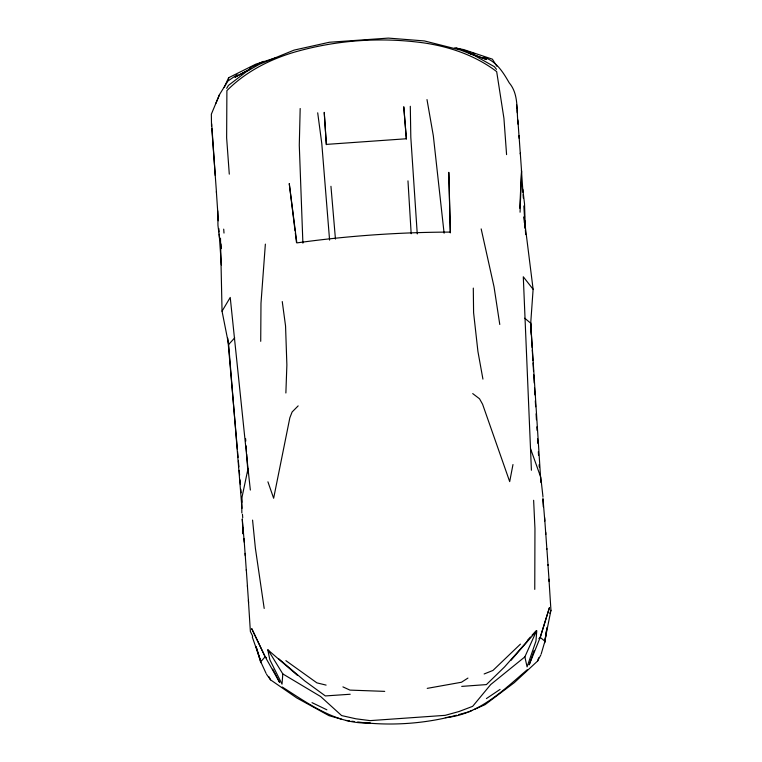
<?xml version="1.0" encoding="UTF-8"?>
<svg xmlns="http://www.w3.org/2000/svg" width="762" height="762" viewBox="0 0 762 762"><rect width="100%" height="100%" fill="white"/><g stroke="black" fill="none" stroke-linecap="round" stroke-linejoin="round"><path stroke-width="1.14" d="M260.718 341.319L260.985 303.276L265.367 244.116M534.762 589.378L534.953 528.542L533.629 500.301M300.18 108.509L299.285 145.199L302.895 243.145M285.874 393.002L286.874 364.95L285.55 325.945L282.254 301.562M519.741 208.236L521.56 171.164L520.294 153.143M521.56 171.164L520.065 212.207M540.896 482.546L530.714 323.202L533.114 289.274L524.056 216.77L524.313 222.561M243.459 528.142L243.04 533.943L242.268 518.922L244.25 542.23M215.236 175.498L211.693 123.825M268.091 650.005L282.807 673.922L282.026 684.143L269.891 659.873L267.719 649.691L297.447 675.361M544.84 642.661L547.002 627.44M546.411 630.812L544.792 641.728L541.172 654.044M512.978 464.544L509.692 481.613L482.584 404.231L479.517 398.774L472.707 393.583M548.954 579.187L550.945 610.305L544.763 641.09L540.22 637.403L549.373 607.828L540.22 637.403L529.19 664.845L534.048 650.738M241.973 508.349L228.638 344.491L222.047 311.191L230.229 297.437L248.021 468.678L241.745 498.5L241.84 512.959M536.4 631.098L524.866 656.873L490.69 684.562L472.65 706.345L458.953 711.546L445.151 715.347L370.132 720.623L355.93 718.804L341.614 715.575L320.65 696.544L282.807 673.922M474.335 709.422L485.042 704.669L514.321 682.638L537.61 661.025L538.667 657.797M549.85 613.362L550.945 610.305M237.249 74.666L227.905 81.039L219.57 94.469L211.35 114.167L211.522 126.063M215.789 103.527L219.57 94.469M224.161 87.516L228.6 77.753L255.708 64.208L275.682 57.817M537.61 661.025L540.81 655.015M226.685 88.344L228.39 85.449L246.612 71.495L259.471 64.256L294.084 50.111L329.336 42.262L388.363 38.1L424.367 40.929L460.639 50.082L474.402 55.445L494.414 66.704L496.472 69.342M527.199 641.318L504.539 666.941L486.404 684.59L461.724 686.391M510.997 660.311L536.781 630.736L535.953 641.128L527.075 666.874L524.866 656.873M527.304 640.442L530.447 636.984M532.009 635.26L535.934 630.946M228.638 344.491L234.725 337.861M298.161 405.879L292.122 411.975L289.836 417.814L273.644 498.243L267.919 481.813M272.786 669.15L279.635 682.428L265.157 656.787L251.803 628.793L265.157 656.787L260.728 661.74L266.109 673.427M520.436 644.128L492.938 670.455L484.146 673.97M538.905 638.585L540.22 637.403M527.266 669.731C503.291 690.191 478.431 714.918 445.303 717.594M486.413 698.573L500.072 689.4M467.944 678.075L461.467 682.247L427.225 688.372M251.174 68.447L234.915 77.219L249.974 69.237M249.593 68.075L263.433 61.379M468.982 711.803L472.192 710.375M456.476 715.223L454.209 715.842A211.236 172.869 -3.5 0 1 361.188 722.395L357.673 721.947M458.753 714.594L467.849 712.108M350.196 694.249L325.364 695.935L304.867 681.009L278.768 658.825M384.715 691.372L349.939 690.105L342.919 686.886M370.284 722.881C337.061 724.862 308.905 703.878 282.207 687M345.958 720.471L349.472 720.909M351.815 721.214L354.159 721.509M454.428 47.996L463.62 49.559L492.395 59.16L496.814 66.208M473.021 53.283L475.345 53.692M326.107 685.105L316.897 682.866L285.883 660.654M341.443 719.185L329.013 715.661L296.78 697.963L270.548 679.847L266.557 674.341M455.981 47.816L470.64 52.502M469.392 53.321L486.518 59.484L469.211 53.083M312.02 702.65L326.869 709.813M483.803 57.293C496.214 60.922 503.158 72.323 509.226 82.848C519.093 94.545 516.274 110.357 518.15 124.377M265.157 656.787L266.49 657.777M524.723 318.202L530.714 323.202M533.114 289.274L523.294 276.787L531.409 470.249M269.034 676.799L270.548 679.847M252.727 636.28L250.374 631.488L248.393 600.361M530.581 448.77L540.81 477.431L542.963 496.7M252.279 636.965L260.69 661.111L256.118 646.748L260.775 662.673M481.174 228.905L494.043 286.855L499.777 324.479M482.927 379.114L477.926 351.482L473.593 312.696L473.297 288.093M426.996 99.574L433.321 135.75L444.103 233.201M264.195 608.447L255.384 548.24L252.565 520.103M317.697 112.814L321.793 143.608L329.584 240.087M219.513 237.944L217.961 225.476L217.742 210.817M295.037 230.743L289.255 183.575L296.837 242.907A421.138 154.324 -4.2 0 1 450.371 232.096L448.799 172.326L450.285 232.886M295.332 233.105L296.485 242.535M522.808 189.319L524.532 203.873L525.304 228.676M248.021 468.678L250.346 490.052M542.944 498.005L544.82 521.056M221.351 264.947L219.189 234.153M227.752 338.176L237.363 449.142M220.99 243.935L221.39 248.564M237.563 451.504L238.077 457.4M238.382 460.943L238.897 466.849M239.201 470.383L239.611 475.107M240.02 479.831L240.43 484.556M240.84 489.271L241.144 492.814M241.554 497.538L241.954 502.253M330.946 186.299L335.451 239.068M516.588 104.565L516.969 109.223M517.065 110.395L517.265 112.833M242.449 514.245L242.735 517.779M406.356 139.036L403.765 106.747L406.375 138.76L326.355 144.399L324.231 112.357L326.355 144.675M223.704 229.143L223.999 233.067M211.807 128.454L216.494 192.653M517.874 119.91L519.189 138.417M544.601 517.484L545.811 534.41M244.03 538.658L245.24 555.584M519.036 135.665L520.313 154M545.687 532.209L546.878 549.231M506.578 154.619L503.93 118.329L496.681 71.628C475.564 55.54 449.856 46.73 423.786 42.901A313.334 313.325 44.4 0 0 295.008 51.978C269.738 59.417 245.535 71.752 226.895 90.64L226.638 137.865L229.286 174.155M245.116 553.383L246.307 570.405M546.868 548.545L548.049 565.385M246.297 569.728L247.479 586.569M521.437 170.059L522.961 192.376M547.954 564.499L549.164 581.577M245.621 438.712L245.774 441.074M246.097 445.789L246.497 451.685M246.659 454.047L247.936 472.926M247.383 585.683L248.593 602.752M216.37 191.548L218.342 220.761M523.113 194.672L523.342 198.11M523.846 205.959L524.513 217.122M218.846 228.571L219.056 231.915M407.975 180.87L411.175 233.734M530.743 323.955L532.143 347.615M532.276 349.987L532.914 360.626M533.057 362.988L533.543 371.275M533.762 374.818L534.248 383.096M534.533 387.829L534.953 394.926M535.305 400.831L535.657 406.746M536.086 413.842L536.438 419.757M536.858 426.853L537.067 430.397M537.562 438.674L537.839 443.408M538.334 451.685L538.543 455.228M539.115 464.696L539.248 467.058M525.37 229.857L525.637 234.553M530.704 322.697L531.362 334.613M417.252 233.915L410.813 137.341L410.299 106.289M543.287 506.74L542.915 499.596M524.704 220.475L525.123 228.181M228.6 77.753L228.657 79.086M220.485 238.163L222.047 311.191"/></g></svg>
